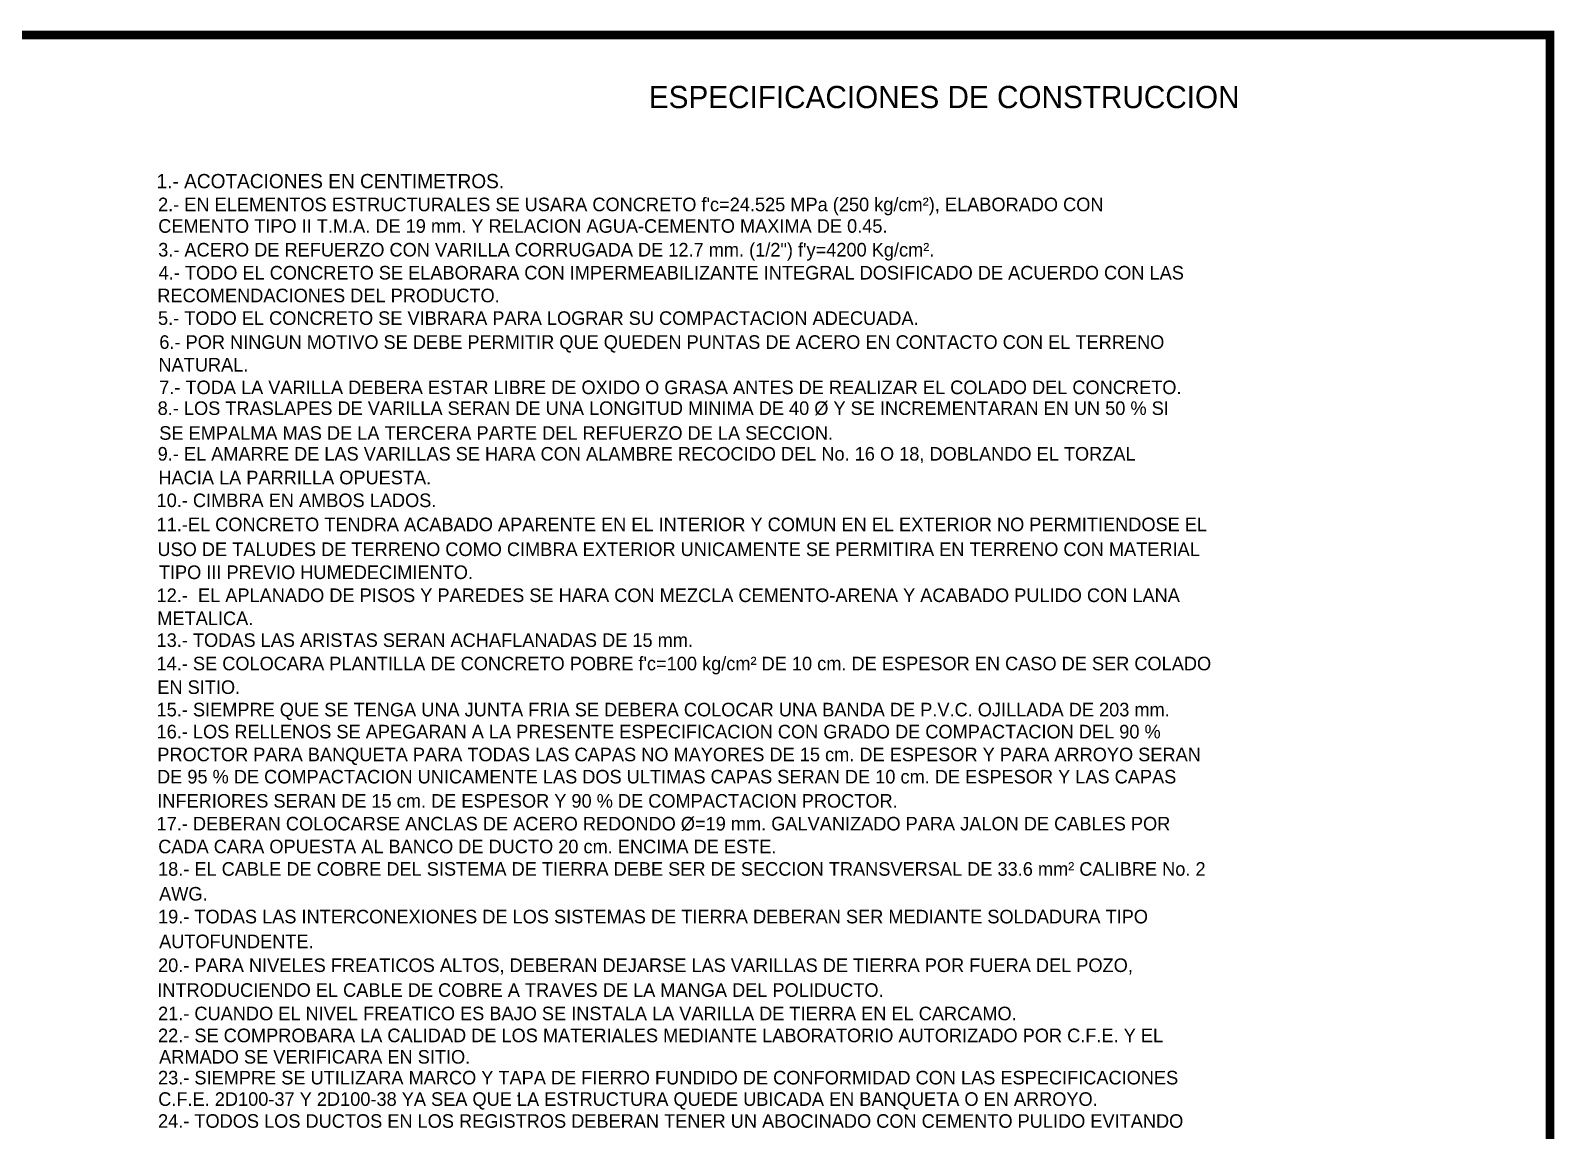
# Model space of a CAD drawing. Header units: centimetres. Extents: x 899 to 5239, y -57 to 4778.
# Drawn here: x 3781 to 5239, y 1018 to 2070 of the extents above; entities that cross this region are included whole.
import ezdxf

# ---------------------------------------------------------------- set-up
doc = ezdxf.new("R2010")
doc.units = ezdxf.units.CM
doc.header["$LTSCALE"] = 10
doc.header["$MEASUREMENT"] = 0
doc.linetypes.add('HIDDEN2', pattern=[0.1875, 0.125, -0.0625])
for name, color, linetype in [('CABLES Y VARILLAS', 7, 'CONTINUOUS'), ('Ductos', 30, 'CONTINUOUS'), ('MARCO', 7, 'CONTINUOUS'), ('TEXTOS', 7, 'CONTINUOUS')]:
    doc.layers.add(name, color=color, linetype=linetype)
doc.styles.get("Standard").update_dxf_attribs({"font": ''})
doc.styles.add('Zurich', font='')
doc.styles.get('Standard').set_extended_font_data('Zurich Ex BT')
doc.styles.get('Zurich').set_extended_font_data('Zurich Ex BT')

# ---------------------------------------------------------------- blocks, each defined once
blk = doc.blocks.new('Marco-Reg')
at = {"layer": 'MARCO', "linetype": 'Continuous', "const_width": 8.49}
blk.add_lwpolyline([(5234.4, -52.8), (5234.4, 2065.8), (1960.1, 2065.8), (1960.1, -52.8)], close=True, dxfattribs=at)

msp = doc.modelspace()

# ---------------------------------------------------------------- linework, layer by layer
at = {"layer": 'Ductos', "linetype": 'HIDDEN2', "lineweight": 5}
msp.add_line((4247.334, 1051.914), (4247.334, 1050.55), dxfattribs=at)

# ---------------------------------------------------------------- block references
at = {"layer": 'TEXTOS'}
msp.add_blockref('Marco-Reg', (0, 0), dxfattribs=at)

# ---------------------------------------------------------------- texts
at = {"layer": 'CABLES Y VARILLAS', "style": 'Zurich'}
for s, height, p in [('1.- ACOTACIONES EN CENTIMETROS.', 13.63917, (3901.822, 1919.222)), ("2.- EN ELEMENTOS ESTRUCTURALES SE USARA CONCRETO f'c=24.525 MPa (250 kg/cm²), ELABORADO CON ", 13, (3903.22, 1897.232)), ('CEMENTO TIPO II T.M.A. DE 19 mm. Y RELACION AGUA-CEMENTO MAXIMA DE 0.45.', 13, (3903.412, 1876.625)), ('3.- ACERO DE REFUERZO CON VARILLA CORRUGADA DE 12.7 mm. (1/2") f\'y=4200 Kg/cm².', 13, (3903.397, 1853.93)), ('4.- TODO EL CONCRETO SE ELABORARA CON IMPERMEABILIZANTE INTEGRAL DOSIFICADO DE ACUERDO CON LAS ', 13, (3903.797, 1831.94)), ('RECOMENDACIONES DEL PRODUCTO.', 13, (3902.554, 1810.17)), ('5.- TODO EL CONCRETO SE VIBRARA PARA LOGRAR SU COMPACTACION ADECUADA.', 13, (3903.205, 1788.523)), ('6.- POR NINGUN MOTIVO SE DEBE PERMITIR QUE QUEDEN PUNTAS DE ACERO EN CONTACTO CON EL TERRENO ', 13, (3904.461, 1765.616)), ('NATURAL.', 13, (3903.647, 1743.961)), ('7.- TODA LA VARILLA DEBERA ESTAR LIBRE DE OXIDO O GRASA ANTES DE REALIZAR EL COLADO DEL CONCRETO.', 13, (3904.342, 1722.314)), ('8.- LOS TRASLAPES DE VARILLA SERAN DE UNA LONGITUD MINIMA DE 40 Ø Y SE INCREMENTARAN EN UN 50 % SI ', 13, (3902.87, 1702.42)), ('SE EMPALMA MAS DE LA TERCERA PARTE DEL REFUERZO DE LA SECCION.', 13, (3904.416, 1678.669)), ('9.- EL AMARRE DE LAS VARILLAS SE HARA CON ALAMBRE RECOCIDO DEL No. 16 O 18, DOBLANDO EL TORZAL ', 13, (3902.87, 1658.774)), ('HACIA LA PARRILLA OPUESTA.', 13, (3903.602, 1636.071)), ('10.- CIMBRA EN AMBOS LADOS.', 13, (3901.822, 1614.31)), ('11.-EL CONCRETO TENDRA ACABADO APARENTE EN EL INTERIOR Y COMUN EN EL EXTERIOR NO PERMITIENDOSE EL ', 13, (3901.822, 1591.272)), ('USO DE TALUDES DE TERRENO COMO CIMBRA EXTERIOR UNICAMENTE SE PERMITIRA EN TERRENO CON MATERIAL ', 13, (3902.657, 1567.521)), ('TIPO III PREVIO HUMEDECIMIENTO.', 13, (3904.004, 1545.522)), ('12.-  EL APLANADO DE PISOS Y PAREDES SE HARA CON MEZCLA CEMENTO-ARENA Y ACABADO PULIDO CON LANA ', 13, (3901.822, 1523.532)), ('METALICA.', 13, (3902.569, 1501.496)), ('13.- TODAS LAS ARISTAS SERAN ACHAFLANADAS DE 15 mm.', 13, (3901.822, 1480.606)), ("14.- SE COLOCARA PLANTILLA DE CONCRETO POBRE f'c=100 kg/cm² DE 10 cm. DE ESPESOR EN CASO DE SER COLADO ", 13, (3901.822, 1458.24)), ('EN SITIO.', 13, (3902.554, 1435.647)), ('15.- SIEMPRE QUE SE TENGA UNA JUNTA FRIA SE DEBERA COLOCAR UNA BANDA DE P.V.C. OJILLADA DE 203 mm.', 13, (3901.822, 1414.171)), ('16.- LOS RELLENOS SE APEGARAN A LA PRESENTE ESPECIFICACION CON GRADO DE COMPACTACION DEL 90 % ', 13, (3901.822, 1393.119)), ('PROCTOR PARA BANQUETA PARA TODAS LAS CAPAS NO MAYORES DE 15 cm. DE ESPESOR Y PARA ARROYO SERAN ', 13, (3902.554, 1371.273)), ('DE 95 % DE COMPACTACION UNICAMENTE LAS DOS ULTIMAS CAPAS SERAN DE 10 cm. DE ESPESOR Y LAS CAPAS ', 13, (3902.265, 1350.037)), ('INFERIORES SERAN DE 15 cm. DE ESPESOR Y 90 % DE COMPACTACION PROCTOR.', 13, (3902.502, 1326.915)), ('17.- DEBERAN COLOCARSE ANCLAS DE ACERO REDONDO Ø=19 mm. GALVANIZADO PARA JALON DE CABLES POR ', 13, (3901.822, 1305.115)), ('CADA CARA OPUESTA AL BANCO DE DUCTO 20 cm. ENCIMA DE ESTE.', 13, (3903.412, 1283.269)), ('18.- EL CABLE DE COBRE DEL SISTEMA DE TIERRA DEBE SER DE SECCION TRANSVERSAL DE 33.6 mm² CALIBRE No. 2 ', 13, (3903.22, 1261.801)), ('AWG.', 13, (3904.263, 1238.05)), ('19.- TODAS LAS INTERCONEXIONES DE LOS SISTEMAS DE TIERRA DEBERAN SER MEDIANTE SOLDADURA TIPO ', 13, (3903.22, 1216.251)), ('AUTOFUNDENTE.', 13, (3904.263, 1192.5)), ('20.- PARA NIVELES FREATICOS ALTOS, DEBERAN DEJARSE LAS VARILLAS DE TIERRA POR FUERA DEL POZO, ', 13, (3903.22, 1169.747)), ('INTRODUCIENDO EL CABLE DE COBRE A TRAVES DE LA MANGA DEL POLIDUCTO.', 13, (3902.502, 1145.996)), ('21.- CUANDO EL NIVEL FREATICO ES BAJO SE INSTALA LA VARILLA DE TIERRA EN EL CARCAMO.', 13, (3903.22, 1123.606)), ('22.- SE COMPROBARA LA CALIDAD DE LOS MATERIALES MEDIANTE LABORATORIO AUTORIZADO POR C.F.E. Y EL ', 13, (3903.22, 1102.626)), ('ARMADO SE VERIFICARA EN SITIO.', 13, (3904.263, 1082.133)), ('23.- SIEMPRE SE UTILIZARA MARCO Y TAPA DE FIERRO FUNDIDO DE CONFORMIDAD CON LAS ESPECIFICACIONES ', 13, (3903.22, 1062.239)), ('C.F.E. 2D100-37 Y 2D100-38 YA SEA QUE LA ESTRUCTURA QUEDE UBICADA EN BANQUETA O EN ARROYO.', 13, (3903.412, 1041.745)), ('24.- TODOS LOS DUCTOS EN LOS REGISTROS DEBERAN TENER UN ABOCINADO CON CEMENTO PULIDO EVITANDO ', 13, (3903.22, 1020.765))]:
    msp.add_text(s, height=height, dxfattribs=at).set_placement(p)
at = {"layer": 'TEXTOS'}
msp.add_text('ESPECIFICACIONES DE CONSTRUCCION', height=21.23594, dxfattribs=at).set_placement((4372.584, 1995.836))

doc.saveas('drawing.dxf')
